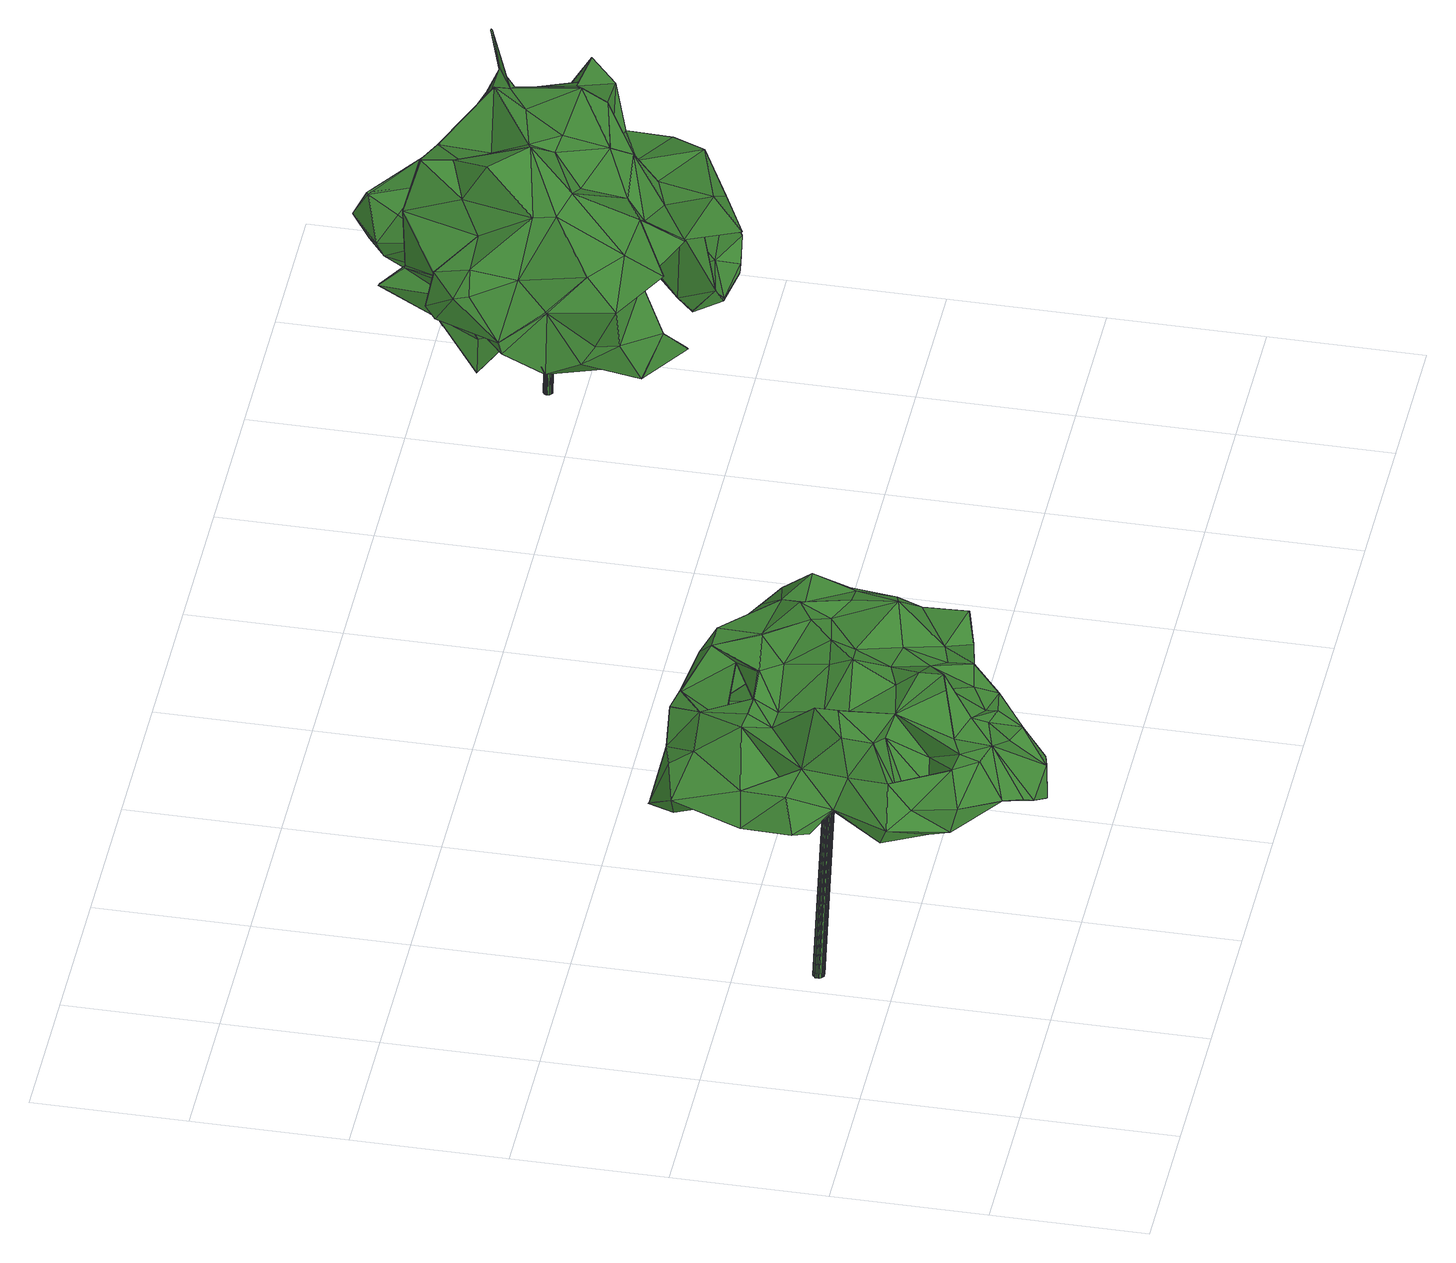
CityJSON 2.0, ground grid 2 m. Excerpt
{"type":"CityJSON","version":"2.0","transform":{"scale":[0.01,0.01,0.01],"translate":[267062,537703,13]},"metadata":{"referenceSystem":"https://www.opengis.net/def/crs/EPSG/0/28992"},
"CityObjects":{
"tree1":{"type":"SolitaryVegetationObject","attributes":{"gtid":581,"crown_width_m":4.62,"crown_median_z":17.52,"crown_r50_m":0.211,"crown_porosity":0.935,"trunk_H_m":4.21,"trunk_DBH_m":0.147,"trunk_radius_m":0.0737,"trunk_base_height_m":13.31,"original_gtid":"583"},"geometry":[{"type":"Solid","lod":"3","boundaries":[[[[0,1,2]],[[0,2,3]],[[4,5,1]],[[0,4,1]],[[6,7,8]],[[9,10,11]],[[12,13,14]],[[12,14,11]],[[15,16,17]],[[18,19,20]],[[21,22,23]],[[24,25,26]],[[27,28,12]],[[29,30,17]],[[25,28,27]],[[31,32,33]],[[34,35,17]],[[36,37,38]],[[39,36,38]],[[40,41,42]],[[43,44,45]],[[46,47,48]],[[49,50,51]],[[52,5,53]],[[54,55,56]],[[57,55,54]],[[58,59,60]],[[61,62,63]],[[64,65,66]],[[67,68,69]],[[70,14,13]],[[71,72,73]],[[74,75,43]],[[2,76,77]],[[78,79,80]],[[81,82,83]],[[58,60,52]],[[84,16,6]],[[85,86,87]],[[88,89,90]],[[41,91,42]],[[61,92,67]],[[93,16,15]],[[94,95,96]],[[97,98,99]],[[64,100,101]],[[93,101,100]],[[11,27,12]],[[102,42,91]],[[102,91,72]],[[41,103,91]],[[104,105,19]],[[106,107,103]],[[35,108,109]],[[34,110,111]],[[98,31,99]],[[72,112,113]],[[114,113,112]],[[44,43,75]],[[80,105,115]],[[116,107,117]],[[118,119,120]],[[121,76,122]],[[23,123,124]],[[118,46,48]],[[125,126,116]],[[127,120,128]],[[118,120,46]],[[28,129,12]],[[130,131,132]],[[5,52,1]],[[13,12,133]],[[87,134,21]],[[2,77,135]],[[136,137,138]],[[57,139,49]],[[57,49,71]],[[89,88,140]],[[141,14,142]],[[22,21,143]],[[121,77,76]],[[144,145,146]],[[144,146,32]],[[92,138,68]],[[147,104,148]],[[3,2,135]],[[135,77,143]],[[149,150,93]],[[151,150,149]],[[52,60,152]],[[153,154,151]],[[119,151,154]],[[125,155,126]],[[156,155,125]],[[134,157,158]],[[135,143,158]],[[107,116,159]],[[134,160,157]],[[158,157,3]],[[158,3,135]],[[67,69,161]],[[87,97,160]],[[27,11,10]],[[64,162,155]],[[143,77,121]],[[134,158,21]],[[143,21,158]],[[163,164,17]],[[70,165,39]],[[129,39,165]],[[130,166,167]],[[6,16,89]],[[97,99,144]],[[9,168,169]],[[11,168,9]],[[117,125,116]],[[131,170,156]],[[140,170,131]],[[41,40,83]],[[162,64,47]],[[89,16,90]],[[81,83,132]],[[81,132,117]],[[12,129,165]],[[171,82,81]],[[171,81,117]],[[70,172,165]],[[48,47,66]],[[115,105,147]],[[104,147,105]],[[47,64,66]],[[141,173,174]],[[126,162,159]],[[126,159,116]],[[46,159,47]],[[47,159,162]],[[1,152,2]],[[76,2,152]],[[175,171,117]],[[18,176,33]],[[176,18,177]],[[149,178,153]],[[63,138,92]],[[94,75,95]],[[95,75,74]],[[79,105,80]],[[153,151,149]],[[8,7,179]],[[180,181,29]],[[42,166,40]],[[39,28,24]],[[39,129,28]],[[122,22,121]],[[11,179,168]],[[180,182,181]],[[165,133,12]],[[92,61,63]],[[88,90,183]],[[68,67,92]],[[13,172,70]],[[184,75,185]],[[184,185,45]],[[54,186,57]],[[187,21,188]],[[118,189,119]],[[117,190,125]],[[132,190,117]],[[145,24,191]],[[191,24,26]],[[66,65,189]],[[192,193,37]],[[74,94,194]],[[62,195,181]],[[191,196,146]],[[48,189,118]],[[66,189,48]],[[94,74,43]],[[137,197,69]],[[183,170,88]],[[62,198,63]],[[182,198,62]],[[149,93,199]],[[22,143,121]],[[184,45,44]],[[14,179,11]],[[62,181,182]],[[95,74,200]],[[95,200,96]],[[87,187,85]],[[72,71,51]],[[197,201,69]],[[4,18,33]],[[97,19,98]],[[169,167,9]],[[74,194,200]],[[175,82,171]],[[93,150,101]],[[136,202,137]],[[159,203,204]],[[159,204,107]],[[91,112,72]],[[97,37,31]],[[97,31,160]],[[106,82,175]],[[111,205,24]],[[140,88,170]],[[32,196,139]],[[40,166,130]],[[31,176,99]],[[199,93,15]],[[62,61,195]],[[64,101,65]],[[206,207,23]],[[78,19,79]],[[19,105,79]],[[141,174,111]],[[208,22,122]],[[33,186,4]],[[139,196,49]],[[15,30,199]],[[32,205,144]],[[161,201,209]],[[161,153,67]],[[128,153,161]],[[181,210,29]],[[16,93,90]],[[110,34,84]],[[30,210,199]],[[15,17,30]],[[151,101,150]],[[126,155,162]],[[94,185,75]],[[119,211,151]],[[101,211,65]],[[75,184,44]],[[73,72,113]],[[212,114,103]],[[174,104,38]],[[174,38,97]],[[147,108,115]],[[45,185,43]],[[0,3,18]],[[157,18,3]],[[85,148,86]],[[87,104,19]],[[87,19,97]],[[106,103,82]],[[54,4,186]],[[139,57,186]],[[83,130,132]],[[83,40,130]],[[139,186,32]],[[43,185,94]],[[94,200,194]],[[96,200,94]],[[6,8,84]],[[179,7,168]],[[56,137,202]],[[180,29,213]],[[120,214,46]],[[159,46,214]],[[97,38,37]],[[39,38,70]],[[114,209,113]],[[159,214,215]],[[120,215,214]],[[56,216,54]],[[36,39,24]],[[182,208,198]],[[209,114,212]],[[202,53,5]],[[136,53,202]],[[147,85,187]],[[25,24,28]],[[209,212,217]],[[8,110,84]],[[218,58,198]],[[128,154,153]],[[145,111,24]],[[63,198,138]],[[138,198,136]],[[0,18,4]],[[103,107,204]],[[219,34,17]],[[167,10,9]],[[29,220,213]],[[196,191,50]],[[207,221,222]],[[213,222,221]],[[35,109,163]],[[124,223,163]],[[141,179,14]],[[38,148,173]],[[38,173,70]],[[177,20,78]],[[19,78,20]],[[147,148,85]],[[91,103,112]],[[170,224,156]],[[128,161,225]],[[213,182,180]],[[98,19,157]],[[97,144,111]],[[97,111,174]],[[27,226,25]],[[166,25,226]],[[166,226,27]],[[207,223,123]],[[41,83,103]],[[138,137,69]],[[138,69,68]],[[181,195,210]],[[159,215,203]],[[101,151,211]],[[189,65,211]],[[119,189,211]],[[51,102,72]],[[31,193,32]],[[37,193,31]],[[52,152,1]],[[18,20,177]],[[182,227,208]],[[67,195,61]],[[153,195,67]],[[218,198,208]],[[52,53,198]],[[52,198,58]],[[53,136,198]],[[212,228,204]],[[103,204,228]],[[103,228,212]],[[203,215,127]],[[34,115,35]],[[51,71,49]],[[172,13,133]],[[87,21,187]],[[207,123,23]],[[131,167,140]],[[130,167,131]],[[102,51,50]],[[223,164,163]],[[19,18,157]],[[204,203,212]],[[73,197,137]],[[141,111,110]],[[141,110,179]],[[23,22,229]],[[225,161,209]],[[103,83,82]],[[137,56,55]],[[137,55,73]],[[33,176,31]],[[127,215,120]],[[69,201,161]],[[113,197,73]],[[209,197,113]],[[208,122,59]],[[208,59,218]],[[29,210,30]],[[134,87,160]],[[58,218,59]],[[122,76,59]],[[144,205,111]],[[31,98,160]],[[157,160,98]],[[70,173,142]],[[37,36,192]],[[115,34,80]],[[34,111,145]],[[219,84,34]],[[206,221,207]],[[165,172,133]],[[167,166,10]],[[117,106,175]],[[107,106,117]],[[7,89,230]],[[7,230,169]],[[140,230,89]],[[144,78,80]],[[71,55,57]],[[73,55,71]],[[93,183,90]],[[220,222,213]],[[164,222,220]],[[164,223,222]],[[207,222,223]],[[120,119,154]],[[120,154,128]],[[206,213,221]],[[84,219,16]],[[32,193,205]],[[16,219,17]],[[32,186,33]],[[124,163,109]],[[64,155,224]],[[197,209,201]],[[183,224,170]],[[155,156,224]],[[6,89,7]],[[208,227,22]],[[229,22,227]],[[168,7,169]],[[100,224,183]],[[93,100,183]],[[4,54,216]],[[4,216,5]],[[176,78,144]],[[176,177,78]],[[176,144,99]],[[36,24,192]],[[202,5,216]],[[202,216,56]],[[70,142,14]],[[142,173,141]],[[173,104,174]],[[148,104,173]],[[167,169,230]],[[167,230,140]],[[76,152,60]],[[76,60,59]],[[225,209,217]],[[203,217,212]],[[153,178,195]],[[199,178,149]],[[34,145,80]],[[80,145,144]],[[210,195,178]],[[210,178,199]],[[131,190,132]],[[49,196,50]],[[227,182,231]],[[227,231,229]],[[108,35,115]],[[179,110,8]],[[217,203,232]],[[124,123,223]],[[35,163,17]],[[166,27,10]],[[103,114,112]],[[145,191,146]],[[32,146,196]],[[87,86,104]],[[104,86,38]],[[38,86,148]],[[26,25,233]],[[42,233,166]],[[25,166,233]],[[24,205,193]],[[192,24,193]],[[102,233,42]],[[50,233,102]],[[50,191,233]],[[26,233,191]],[[213,231,182]],[[206,231,213]],[[23,231,206]],[[229,231,23]],[[156,190,131]],[[125,190,156]],[[100,234,224]],[[224,234,64]],[[100,64,234]],[[17,235,29]],[[220,29,235]],[[164,220,235]],[[164,235,17]],[[127,232,203]],[[187,188,124]],[[225,232,128]],[[127,128,232]],[[217,232,225]],[[23,124,188]],[[21,23,188]],[[124,109,187]],[[147,187,109]],[[147,109,108]],[[236,237,238]],[[236,238,239]],[[239,238,240]],[[239,240,241]],[[238,237,242]],[[238,242,240]],[[240,242,243]],[[240,243,241]],[[242,237,244]],[[242,244,243]],[[243,244,245]],[[243,245,241]],[[244,237,246]],[[244,246,245]],[[245,246,247]],[[245,247,241]],[[246,237,248]],[[246,248,247]],[[247,248,249]],[[247,249,241]],[[248,237,250]],[[248,250,249]],[[249,250,251]],[[249,251,241]],[[250,237,252]],[[250,252,251]],[[251,252,253]],[[251,253,241]],[[252,237,254]],[[252,254,253]],[[253,254,255]],[[253,255,241]],[[254,237,256]],[[254,256,255]],[[255,256,257]],[[255,257,241]],[[256,237,258]],[[256,258,257]],[[257,258,259]],[[257,259,241]],[[258,237,260]],[[258,260,259]],[[259,260,261]],[[259,261,241]],[[260,237,262]],[[260,262,261]],[[261,262,263]],[[261,263,241]],[[262,237,264]],[[262,264,263]],[[263,264,265]],[[263,265,241]],[[264,237,266]],[[264,266,265]],[[265,266,267]],[[265,267,241]],[[266,237,268]],[[266,268,267]],[[267,268,269]],[[267,269,241]],[[268,237,270]],[[268,270,269]],[[269,270,271]],[[269,271,241]],[[270,237,272]],[[270,272,271]],[[271,272,273]],[[271,273,241]],[[272,237,274]],[[272,274,273]],[[273,274,275]],[[273,275,241]],[[274,237,276]],[[274,276,275]],[[275,276,277]],[[275,277,241]],[[276,237,278]],[[276,278,277]],[[277,278,279]],[[277,279,241]],[[278,237,280]],[[278,280,279]],[[279,280,281]],[[279,281,241]],[[280,237,282]],[[280,282,281]],[[281,282,283]],[[281,283,241]],[[282,237,284]],[[282,284,283]],[[283,284,285]],[[283,285,241]],[[284,237,236]],[[284,236,285]],[[285,236,239]],[[285,239,241]]]]}]},
"tree2":{"type":"SolitaryVegetationObject","attributes":{"gtid":584,"crown_width_m":4.84,"crown_median_z":15.93,"crown_r50_m":0.243,"crown_porosity":0.927,"trunk_H_m":2.71,"trunk_DBH_m":0.114,"trunk_radius_m":0.0569,"trunk_base_height_m":13.22,"original_gtid":"586"},"geometry":[{"type":"Solid","lod":"3","boundaries":[[[[286,287,288]],[[289,290,291]],[[292,293,294]],[[295,296,291]],[[297,298,299]],[[300,301,302]],[[303,288,304]],[[305,306,307]],[[308,309,310]],[[311,312,313]],[[314,315,316]],[[317,318,319]],[[320,321,322]],[[323,324,325]],[[326,327,324]],[[328,329,290]],[[330,331,332]],[[333,334,335]],[[336,337,338]],[[317,338,337]],[[326,339,340]],[[303,341,288]],[[342,343,344]],[[342,344,345]],[[324,346,326]],[[347,348,349]],[[350,351,352]],[[350,352,353]],[[354,355,356]],[[354,356,291]],[[357,314,358]],[[359,360,361]],[[334,362,363]],[[324,364,365]],[[366,367,306]],[[366,306,368]],[[369,370,335]],[[297,371,298]],[[372,293,373]],[[332,374,330]],[[375,376,298]],[[377,378,296]],[[379,341,380]],[[327,326,340]],[[381,360,382]],[[359,382,360]],[[383,384,385]],[[386,387,323]],[[388,389,339]],[[390,379,391]],[[392,393,394]],[[324,365,346]],[[303,336,341]],[[346,365,395]],[[396,397,398]],[[399,397,400]],[[401,310,402]],[[364,403,404]],[[348,405,406]],[[407,371,297]],[[378,408,409]],[[359,410,411]],[[412,413,313]],[[321,320,414]],[[414,415,321]],[[294,367,416]],[[293,367,294]],[[417,418,419]],[[349,383,420]],[[349,420,347]],[[421,315,336]],[[422,336,315]],[[423,424,425]],[[321,425,424]],[[321,423,425]],[[302,378,377]],[[325,426,427]],[[364,323,403]],[[428,429,408]],[[391,379,430]],[[349,348,362]],[[349,362,333]],[[431,311,313]],[[432,433,401]],[[342,434,343]],[[435,405,347]],[[436,401,433]],[[437,430,380]],[[437,438,430]],[[439,440,441]],[[368,385,384]],[[387,386,442]],[[428,297,429]],[[443,444,445]],[[443,445,392]],[[412,446,290]],[[329,412,290]],[[299,298,447]],[[448,406,309]],[[287,449,304]],[[450,451,452]],[[305,347,385]],[[428,453,297]],[[454,455,433]],[[327,413,427]],[[329,427,413]],[[301,456,428]],[[457,458,459]],[[460,461,462]],[[328,427,329]],[[372,463,435]],[[464,435,463]],[[465,466,358]],[[357,315,314]],[[292,404,403]],[[394,467,376]],[[386,397,442]],[[308,448,309]],[[405,454,309]],[[303,304,449]],[[294,468,404]],[[330,469,470]],[[449,471,472]],[[340,339,473]],[[474,433,432]],[[369,335,334]],[[475,369,334]],[[324,323,364]],[[294,404,292]],[[470,376,330]],[[331,330,376]],[[309,433,474]],[[454,433,309]],[[476,450,477]],[[476,477,466]],[[478,344,479]],[[376,398,399]],[[437,380,341]],[[394,376,375]],[[295,350,480]],[[292,373,293]],[[288,287,304]],[[421,316,315]],[[481,386,323]],[[388,482,389]],[[297,453,443]],[[407,297,443]],[[483,333,335]],[[286,484,287]],[[484,449,287]],[[392,359,485]],[[361,485,359]],[[483,390,333]],[[391,333,390]],[[333,362,334]],[[409,408,429]],[[409,429,328]],[[301,300,456]],[[321,353,423]],[[486,487,400]],[[476,488,489]],[[490,418,491]],[[466,357,358]],[[341,336,422]],[[374,469,330]],[[421,338,316]],[[336,338,421]],[[466,477,357]],[[402,310,474]],[[333,391,383]],[[492,479,292]],[[403,492,292]],[[493,494,387]],[[495,481,325]],[[495,325,427]],[[496,423,497]],[[401,308,310]],[[400,487,299]],[[498,499,437]],[[488,438,499]],[[392,407,443]],[[496,369,475]],[[328,495,427]],[[295,500,377]],[[345,374,342]],[[350,353,321]],[[392,485,393]],[[405,348,347]],[[439,410,440]],[[354,314,316]],[[354,316,355]],[[412,465,446]],[[410,445,462]],[[290,409,328]],[[289,409,290]],[[471,423,353]],[[430,379,380]],[[357,489,498]],[[357,498,315]],[[293,307,367]],[[501,404,468]],[[361,401,436]],[[483,502,390]],[[311,366,503]],[[466,504,476]],[[410,439,505]],[[469,345,478]],[[416,367,311]],[[506,501,339]],[[416,311,389]],[[396,507,490]],[[458,505,459]],[[359,445,410]],[[339,326,506]],[[410,505,458]],[[396,442,397]],[[508,442,396]],[[428,408,301]],[[301,408,378]],[[381,322,424]],[[509,322,381]],[[301,378,302]],[[392,445,359]],[[441,445,444]],[[323,325,481]],[[353,352,471]],[[472,471,352]],[[510,459,505]],[[385,347,420]],[[385,420,383]],[[358,446,465]],[[291,356,295]],[[387,494,323]],[[508,387,442]],[[511,503,504]],[[384,504,503]],[[397,481,400]],[[386,481,397]],[[313,465,412]],[[302,441,300]],[[435,464,512]],[[435,512,405]],[[373,292,479]],[[365,364,404]],[[401,402,432]],[[464,513,512]],[[461,514,441]],[[515,370,369]],[[451,450,476]],[[489,516,476]],[[429,517,486]],[[512,454,405]],[[474,310,309]],[[288,341,518]],[[317,472,318]],[[351,318,472]],[[494,403,323]],[[403,494,492]],[[422,437,341]],[[519,504,384]],[[437,422,315]],[[437,315,498]],[[438,488,504]],[[466,511,504]],[[466,312,511]],[[509,320,322]],[[488,499,498]],[[438,437,499]],[[451,476,516]],[[438,504,519]],[[489,488,498]],[[381,424,475]],[[307,293,372]],[[360,308,401]],[[381,308,360]],[[410,462,440]],[[424,322,321]],[[441,453,300]],[[444,453,441]],[[432,402,474]],[[472,352,351]],[[305,307,372]],[[488,476,504]],[[395,365,404]],[[295,356,350]],[[355,350,356]],[[309,406,405]],[[361,360,401]],[[355,520,350]],[[394,407,392]],[[483,335,502]],[[311,367,366]],[[366,368,384]],[[374,345,469]],[[399,400,299]],[[397,399,398]],[[390,502,484]],[[493,490,491]],[[302,439,441]],[[502,370,515]],[[286,390,484]],[[390,286,379]],[[506,346,395]],[[395,501,506]],[[326,346,506]],[[449,515,471]],[[429,486,328]],[[359,411,382]],[[384,503,366]],[[496,424,423]],[[400,481,495]],[[383,349,333]],[[368,306,305]],[[503,312,311]],[[449,472,317]],[[377,296,295]],[[375,298,371]],[[521,482,468]],[[501,468,388]],[[482,388,468]],[[469,507,470]],[[318,350,520]],[[469,478,507]],[[515,484,502]],[[318,520,319]],[[375,371,394]],[[407,394,371]],[[415,414,510]],[[286,518,379]],[[312,466,522]],[[335,370,502]],[[515,449,484]],[[430,523,391]],[[510,414,459]],[[452,451,516]],[[452,516,357]],[[305,385,368]],[[389,482,521]],[[398,507,396]],[[376,507,398]],[[376,470,507]],[[321,415,480]],[[321,480,350]],[[344,464,463]],[[344,463,372]],[[465,522,466]],[[327,473,339]],[[431,327,339]],[[327,340,473]],[[521,468,294]],[[448,308,475]],[[475,308,381]],[[302,377,500]],[[501,395,404]],[[524,434,374]],[[462,461,440]],[[433,455,436]],[[454,512,455]],[[313,312,522]],[[313,522,465]],[[443,453,444]],[[456,453,428]],[[511,312,503]],[[456,300,453]],[[446,525,290]],[[509,459,414]],[[414,320,509]],[[491,418,493]],[[478,493,418]],[[339,389,431]],[[311,431,389]],[[496,497,369]],[[515,369,497]],[[355,316,520]],[[332,331,393]],[[524,332,393]],[[524,393,436]],[[436,393,361]],[[361,393,485]],[[524,374,332]],[[384,523,519]],[[509,457,459]],[[480,415,500]],[[295,480,500]],[[319,520,316]],[[389,521,416]],[[416,521,294]],[[362,348,406]],[[475,424,496]],[[448,363,362]],[[334,363,475]],[[448,475,363]],[[495,328,486]],[[495,486,400]],[[513,434,524]],[[477,450,452]],[[477,452,357]],[[512,526,455]],[[513,526,512]],[[305,372,527]],[[305,527,347]],[[374,434,342]],[[319,316,338]],[[464,343,513]],[[343,434,513]],[[319,338,317]],[[489,357,516]],[[457,509,381]],[[383,523,384]],[[383,391,523]],[[339,528,388]],[[388,528,501]],[[350,318,351]],[[329,413,412]],[[313,413,431]],[[478,345,344]],[[419,418,490]],[[455,526,436]],[[381,382,411]],[[436,526,524]],[[513,524,526]],[[431,413,327]],[[299,447,399]],[[297,529,429]],[[299,529,297]],[[286,288,518]],[[367,307,306]],[[479,344,373]],[[464,344,343]],[[373,344,372]],[[441,440,461]],[[471,497,423]],[[515,497,471]],[[519,523,438]],[[430,438,523]],[[378,409,296]],[[290,525,291]],[[446,358,525]],[[314,525,358]],[[314,354,525]],[[354,291,525]],[[331,376,467]],[[393,331,467]],[[393,467,394]],[[302,530,439]],[[510,505,530]],[[505,439,530]],[[500,530,302]],[[339,501,528]],[[347,527,435]],[[372,435,527]],[[445,460,462]],[[303,337,336]],[[362,406,448]],[[445,441,460]],[[492,531,479]],[[478,479,531]],[[478,531,493]],[[494,493,531]],[[494,531,492]],[[289,296,409]],[[291,296,289]],[[460,514,461]],[[460,441,514]],[[449,337,303]],[[317,337,449]],[[419,490,532]],[[417,532,418]],[[507,532,490]],[[417,419,532]],[[429,529,517]],[[299,517,529]],[[299,487,517]],[[486,517,487]],[[379,518,341]],[[478,418,532]],[[478,532,507]],[[324,426,325]],[[327,426,324]],[[396,490,508]],[[427,426,327]],[[493,508,490]],[[458,411,410]],[[381,411,457]],[[458,457,411]],[[387,508,493]],[[510,530,415]],[[415,530,500]],[[376,447,298]],[[399,447,376]],[[533,534,535]],[[533,535,536]],[[536,535,537]],[[536,537,538]],[[535,534,539]],[[535,539,537]],[[537,539,540]],[[537,540,538]],[[539,534,541]],[[539,541,540]],[[540,541,542]],[[540,542,538]],[[541,534,543]],[[541,543,542]],[[542,543,544]],[[542,544,538]],[[543,534,545]],[[543,545,544]],[[544,545,546]],[[544,546,538]],[[545,534,547]],[[545,547,546]],[[546,547,548]],[[546,548,538]],[[547,534,549]],[[547,549,548]],[[548,549,550]],[[548,550,538]],[[549,534,551]],[[549,551,550]],[[550,551,552]],[[550,552,538]],[[551,534,553]],[[551,553,552]],[[552,553,554]],[[552,554,538]],[[553,534,555]],[[553,555,554]],[[554,555,556]],[[554,556,538]],[[555,534,557]],[[555,557,556]],[[556,557,558]],[[556,558,538]],[[557,534,559]],[[557,559,558]],[[558,559,560]],[[558,560,538]],[[559,534,561]],[[559,561,560]],[[560,561,562]],[[560,562,538]],[[561,534,563]],[[561,563,562]],[[562,563,564]],[[562,564,538]],[[563,534,565]],[[563,565,564]],[[564,565,566]],[[564,566,538]],[[565,534,567]],[[565,567,566]],[[566,567,568]],[[566,568,538]],[[567,534,569]],[[567,569,568]],[[568,569,570]],[[568,570,538]],[[569,534,571]],[[569,571,570]],[[570,571,572]],[[570,572,538]],[[571,534,573]],[[571,573,572]],[[572,573,574]],[[572,574,538]],[[573,534,575]],[[573,575,574]],[[574,575,576]],[[574,576,538]],[[575,534,577]],[[575,577,576]],[[576,577,578]],[[576,578,538]],[[577,534,579]],[[577,579,578]],[[578,579,580]],[[578,580,538]],[[579,534,581]],[[579,581,580]],[[580,581,582]],[[580,582,538]],[[581,534,533]],[[581,533,582]],[[582,533,536]],[[582,536,538]]]]}]}
},
"vertices":[
[362,394,486],[407,376,481],[425,407,432],[348,427,457],[343,364,513],[405,338,510],[103,259,461],[55,272,412],[79,314,441],[1,286,417],[42,301,443],[22,354,402],[29,442,427],[69,446,378],[63,416,392],[195,187,484],[137,220,461],[198,277,480],[325,424,471],[263,426,407],[288,373,437],[322,390,379],[392,376,383],[323,347,434],[131,426,490],[94,367,503],[126,365,499],[43,358,444],[79,423,468],[258,256,513],[245,209,503],[232,446,503],[221,428,524],[260,429,522],[168,336,472],[194,334,401],[149,467,478],[185,461,476],[155,427,420],[112,464,445],[74,238,520],[113,250,531],[114,279,530],[261,246,303],[250,185,332],[251,187,332],[223,10,398],[158,13,392],[201,5,365],[227,339,504],[168,335,474],[219,280,518],[450,324,457],[399,290,500],[321,337,529],[315,297,514],[350,278,519],[286,316,532],[456,286,438],[445,345,417],[458,354,434],[375,161,399],[347,216,414],[394,191,453],[161,43,385],[209,29,374],[201,6,364],[367,129,459],[402,141,483],[340,160,472],[96,463,401],[254,285,529],[215,251,533],[258,255,515],[292,273,275],[263,245,303],[466,384,414],[429,403,385],[257,374,461],[256,368,421],[209,335,452],[71,170,456],[130,194,484],[86,200,508],[125,280,480],[210,422,363],[209,423,363],[263,428,406],[55,155,406],[93,229,395],[126,143,392],[158,245,496],[403,141,481],[182,128,426],[300,278,301],[339,274,314],[338,274,316],[206,453,467],[271,471,418],[232,445,502],[157,83,442],[227,59,426],[161,276,490],[155,186,503],[209,422,364],[229,371,386],[153,143,444],[132,101,470],[194,334,399],[195,335,400],[134,336,474],[136,395,476],[209,196,506],[245,209,505],[218,168,523],[194,336,400],[131,76,463],[97,104,472],[252,17,389],[261,48,417],[246,44,435],[429,402,384],[434,373,394],[288,371,437],[257,367,421],[55,89,445],[117,45,418],[237,73,463],[273,79,462],[71,453,451],[68,229,464],[13,170,431],[59,177,469],[63,476,392],[301,458,402],[402,421,403],[401,231,492],[354,220,522],[405,201,478],[256,372,522],[17,178,409],[109,405,452],[118,433,428],[390,408,381],[229,399,496],[161,365,496],[186,364,520],[230,371,384],[209,422,362],[273,111,465],[237,90,459],[270,79,449],[457,355,435],[306,121,459],[270,77,450],[117,46,417],[49,97,413],[307,454,427],[356,423,386],[167,67,462],[271,473,417],[303,116,479],[145,24,402],[211,334,452],[228,339,502],[64,476,393],[66,286,471],[47,243,428],[21,296,405],[20,267,408],[55,125,401],[84,160,439],[64,477,391],[155,426,420],[155,425,421],[115,137,428],[259,429,520],[300,387,485],[308,151,471],[83,345,428],[336,250,480],[345,217,414],[357,278,455],[126,142,391],[252,186,332],[262,246,304],[258,373,522],[231,371,385],[258,368,421],[252,19,388],[51,146,438],[160,364,498],[149,466,479],[185,460,477],[300,279,300],[348,187,419],[186,362,521],[299,204,495],[410,259,465],[278,167,486],[338,275,315],[308,150,473],[378,278,512],[196,99,479],[164,114,468],[185,459,476],[343,335,510],[300,385,485],[403,290,402],[278,166,488],[299,203,493],[260,49,416],[220,138,522],[314,297,512],[227,57,427],[204,79,469],[344,335,512],[225,133,497],[405,290,401],[161,275,488],[254,285,527],[321,337,527],[286,316,530],[257,372,461],[111,113,431],[273,110,467],[78,315,443],[418,318,442],[225,134,496],[385,365,459],[48,243,426],[369,305,484],[237,89,461],[134,336,476],[154,54,427],[221,280,517],[232,295,31],[225,295,31],[232,297,31],[230,275,452],[229,277,452],[222,275,452],[231,299,31],[228,279,452],[230,301,31],[227,280,452],[228,302,31],[226,282,452],[227,302,31],[224,282,452],[225,302,31],[222,282,452],[223,302,31],[220,282,452],[221,301,31],[218,281,452],[220,300,31],[217,280,452],[218,298,31],[216,278,452],[218,297,31],[215,277,452],[218,295,31],[215,275,452],[218,293,31],[215,273,452],[219,291,31],[216,271,452],[220,290,31],[217,270,452],[222,289,31],[219,268,452],[223,288,31],[221,268,452],[225,288,31],[223,268,452],[227,288,31],[224,268,452],[229,289,31],[226,269,452],[230,290,31],[228,270,452],[232,292,31],[229,272,452],[232,293,31],[229,273,452],
[1108,901,367],[1103,945,361],[1042,909,371],[1275,895,157],[1262,834,191],[1243,900,156],[1465,683,313],[1421,668,351],[1404,638,296],[1237,960,174],[1285,930,182],[1471,901,207],[1495,886,198],[1479,843,184],[1413,979,176],[1410,977,172],[1321,1009,199],[1055,934,326],[1062,948,339],[1310,735,417],[1317,698,339],[1349,712,349],[1333,935,410],[1379,903,443],[1412,922,446],[1286,674,311],[1240,716,342],[1289,753,268],[1154,811,239],[1068,799,250],[1147,842,255],[1154,940,306],[1175,938,268],[1168,927,280],[1291,1026,296],[1254,971,288],[1319,1005,322],[1476,724,191],[1409,651,181],[1398,710,201],[1333,627,189],[1329,684,188],[1356,809,189],[1324,791,204],[1538,858,312],[1535,887,306],[1530,881,319],[1228,849,474],[1246,939,426],[1209,941,455],[1065,876,303],[1086,899,341],[1151,870,328],[1310,633,221],[1292,658,198],[1026,850,323],[1471,818,391],[1468,789,400],[1456,773,339],[1505,818,298],[1396,619,185],[1311,765,422],[1312,824,432],[1283,828,427],[1189,957,223],[1174,1028,275],[1176,1027,276],[1195,990,294],[1189,887,202],[1141,899,183],[1189,889,201],[1132,733,220],[1212,786,243],[1395,978,322],[1374,950,383],[1452,947,375],[1278,860,439],[1299,911,402],[1439,625,209],[1406,621,191],[1238,658,351],[1325,638,355],[1255,711,359],[1199,981,457],[1198,980,457],[1533,959,216],[1386,746,349],[1456,714,337],[1528,851,323],[1535,959,215],[1539,872,216],[1321,978,197],[1350,956,188],[1111,841,357],[1070,799,345],[1318,993,375],[1349,963,364],[1205,792,428],[1199,706,404],[1259,733,388],[1493,738,175],[1494,737,176],[1364,686,283],[1332,652,290],[1161,833,417],[1164,804,421],[1458,979,303],[1494,931,298],[1527,965,240],[1405,620,193],[1562,791,174],[1521,780,158],[1561,793,173],[1512,828,184],[1450,800,172],[1413,923,444],[1435,938,486],[1449,654,240],[1438,624,211],[1381,814,455],[1346,877,439],[1525,965,238],[1381,945,183],[1326,890,198],[1330,1035,299],[1321,1005,322],[1277,774,239],[1349,738,241],[1274,1050,261],[1275,1040,242],[1339,605,294],[1508,847,288],[1454,813,256],[1493,856,193],[1256,791,397],[1095,841,313],[1028,846,305],[1207,969,355],[1275,941,342],[1228,949,314],[1367,695,204],[1365,723,201],[1409,947,183],[1393,887,226],[1102,753,381],[1330,681,291],[1437,938,486],[1413,921,445],[1495,822,413],[1390,783,430],[1455,917,382],[1070,798,343],[1075,712,352],[1321,1027,219],[1307,997,258],[1359,948,218],[1518,771,166],[1445,919,263],[1408,917,255],[1393,959,304],[1240,791,230],[1493,856,191],[1327,913,483],[1129,949,335],[1176,643,233],[1175,641,232],[1121,693,243],[1409,948,185],[1389,899,438],[1453,916,382],[1414,978,174],[1270,1061,341],[1324,1049,300],[1286,1082,294],[1392,929,302],[1299,908,281],[1323,976,313],[1411,782,339],[1467,788,401],[1252,762,260],[1168,723,283],[1485,901,270],[1403,638,295],[1538,822,294],[1559,812,264],[1186,997,301],[1184,997,299],[1292,658,200],[1436,936,486],[1288,976,414],[1138,665,280],[1148,704,262],[1475,772,289],[1469,743,306],[1283,980,222],[1458,751,182],[1365,651,303],[1179,893,474],[1162,901,379],[1465,976,317],[1395,798,206],[1461,811,199],[1087,710,293],[1101,685,235],[1512,827,186],[1463,810,199],[1436,711,214],[1478,753,190],[1477,724,193],[1399,740,210],[1222,951,394],[1183,998,389],[1078,756,264],[1084,740,289],[1285,1010,216],[1398,650,199],[1178,924,420],[1236,657,350],[1144,693,348],[1329,1068,227],[1334,627,191],[1557,812,264],[1518,772,168],[1269,1059,339],[1328,1069,226],[1182,734,359],[1426,829,422],[1495,823,415],[1373,900,250],[1181,999,389],[1103,685,234],[1408,827,239],[1085,898,343],[1135,664,371],[1160,901,220],[1340,606,293],[1217,748,314],[1153,716,382],[1481,862,356],[1231,850,214],[1464,829,400],[1351,785,351],[1367,694,206],[1447,861,260],[1320,1028,218],[1430,770,228],[1528,829,284],[1331,845,22],[1325,845,22],[1330,847,22],[1316,837,293],[1315,838,293],[1310,837,293],[1330,848,22],[1315,840,293],[1329,849,22],[1314,841,293],[1328,850,22],[1313,842,293],[1326,851,22],[1311,842,293],[1325,851,22],[1310,842,293],[1323,851,22],[1308,842,293],[1322,850,22],[1307,841,293],[1321,849,22],[1306,840,293],[1320,848,22],[1305,839,293],[1319,846,22],[1305,838,292],[1319,845,22],[1304,836,292],[1320,843,22],[1305,835,292],[1320,842,22],[1305,834,292],[1321,841,22],[1306,832,292],[1322,840,22],[1307,832,292],[1324,839,22],[1309,831,293],[1325,839,22],[1310,831,293],[1327,840,22],[1312,831,293],[1328,840,22],[1313,832,293],[1329,841,22],[1314,833,293],[1330,842,22],[1315,834,293],[1330,844,22],[1316,835,293]
]}
